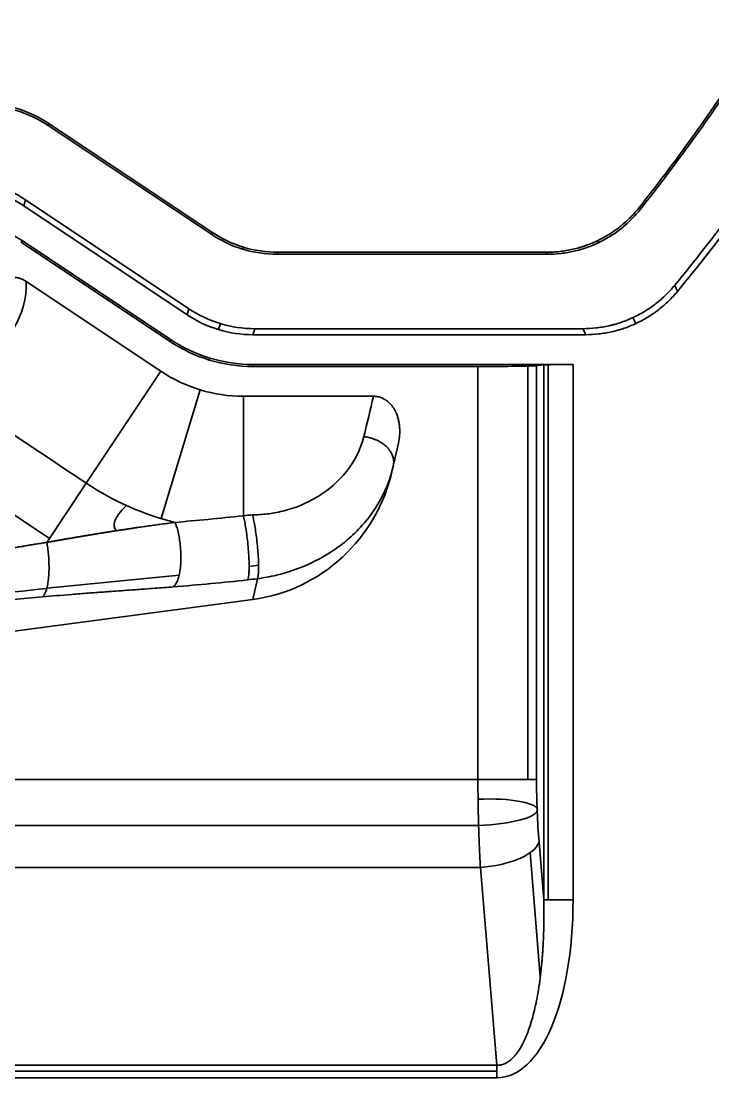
# Model space of a CAD drawing. Header units: millimetres. Extents: x 5 to 1651, y 545 to 1674.
# Drawn here: x 449.3 to 495.8, y 1331.2 to 1402.2 of the extents above; entities that cross this region are included whole.
import ezdxf

# ---------------------------------------------------------------- set-up
doc = ezdxf.new("R2010")
doc.units = ezdxf.units.MM
doc.layers.add('20', color=7, linetype='Continuous', true_color=0xffffff)

msp = doc.modelspace()

# ---------------------------------------------------------------- linework, layer by layer
at = {"layer": '20', "color": 7, "linetype": 'Continuous', "lineweight": 35}
for p, q in [((451.194, 1395.33), (451.153, 1395.194)), ((451.153, 1395.194), (462.127, 1387.877)), ((462.169, 1388.014), (451.194, 1395.33)), ((449.639, 1390.194), (449.517, 1389.79)), ((449.517, 1389.79), (460.491, 1382.474)), ((449.639, 1390.194), (460.614, 1382.877)), ((462.127, 1387.877), (462.169, 1388.014)), ((459.307, 1380.695), (449.339, 1387.34)), ((449.413, 1387.452), (459.382, 1380.807)), ((464.285, 1387.015), (464.244, 1386.878)), ((488.143, 1387.311), (488.079, 1387.448)), ((466.6, 1386.672), (466.559, 1386.536)), ((466.559, 1386.536), (484.71, 1386.536)), ((466.6, 1386.672), (484.644, 1386.672)), ((458.732, 1378.675), (449.676, 1384.712)), ((460.491, 1382.474), (460.614, 1382.877)), ((490.467, 1382.286), (490.652, 1381.88)), ((462.608, 1381.475), (462.73, 1381.878)), ((465.045, 1381.536), (464.923, 1381.132)), ((465.045, 1381.536), (487.102, 1381.536)), ((464.923, 1381.132), (487.292, 1381.132)), ((461.988, 1379.429), (462.027, 1379.558)), ((464.921, 1379.129), (486.439, 1379.129)), ((486.439, 1379.129), (486.439, 1343.152)), ((458.732, 1378.675), (453.719, 1371.155)), ((480.047, 1378.995), (464.921, 1378.995)), ((480.047, 1351.249), (480.047, 1378.995)), ((483.404, 1379.027), (483.404, 1351.249)), ((484.47, 1379.101), (483.986, 1379.053)), ((483.986, 1379.053), (483.986, 1351.249)), ((484.47, 1343.152), (484.47, 1379.101)), ((484.761, 1379.114), (484.761, 1343.152)), ((458.762, 1368.774), (461.381, 1377.424)), ((464.279, 1376.995), (464.279, 1368.965)), ((473.021, 1376.995), (464.279, 1376.995)), ((474.291, 1372.023), (474.7, 1373.853)), ((451.24, 1367.437), (443.396, 1372.666)), ((474.349, 1372.282), (474.291, 1372.023)), ((451.064, 1367.173), (453.719, 1371.155)), ((464.666, 1365.563), (465.301, 1365.634)), ((451.069, 1364.102), (459.956, 1364.962)), ((464.905, 1363.336), (465.218, 1364.732)), ((427.659, 1358.387), (464.905, 1363.336)), ((419.347, 1351.249), (480.047, 1351.249)), ((483.986, 1351.249), (480.047, 1351.249)), ((480.091, 1348.145), (418.161, 1348.145)), ((484.152, 1347.022), (484.47, 1343.152)), ((484.239, 1337.982), (483.553, 1346.324)), ((480.212, 1345.332), (416.965, 1345.332)), ((481.306, 1332.034), (480.212, 1345.332)), ((486.439, 1343.152), (484.47, 1343.152)), ((415.623, 1332.034), (481.306, 1332.034)), ((481.306, 1331.632), (415.768, 1331.632)), ((481.306, 1331.189), (481.306, 1332.034)), ((481.306, 1331.189), (415.947, 1331.189))]:
    msp.add_line(p, q, dxfattribs=at)
msp.add_arc((464.279, 1386.995), 10, 236.30993, 270, dxfattribs=at)
for centre, major_axis, ratio, start_param, end_param in [((446.715, 1388.525), (2.322, 7.668), 0.998504, 5.989599, 6.576772), ((446.756, 1388.661), (2.322, 7.668), 0.998504, 5.989599, 6.576772), ((445.201, 1383.525), (-2.322, -7.668), 0.998504, 2.848006, 3.435179), ((445.078, 1383.121), (-2.322, -7.668), 0.998504, 2.848006, 3.435179), ((466.566, 1394.547), (-2.322, -7.668), 0.998504, 5.989599, 6.576772), ((466.607, 1394.683), (-2.322, -7.668), 0.998504, 5.989599, 6.576772), ((444.283, 1384.457), (3.001, 4.501), 0.99698, 4.146674, 5.346131), ((465.052, 1389.547), (2.322, 7.668), 0.998504, 2.848006, 3.435179), ((464.93, 1389.143), (2.322, 7.668), 0.998504, 2.848006, 3.435179), ((486.439, 1379.095), (2, 0), 0.017455, 1.570796, 2.96706), ((480.047, 1379.065), (4, 0), 0.017455, 4.712389, 6.108652), ((463.556, 1374.425), (2.445, 10.922), 0.982807, 3.48832, 4.712389), ((448.601, 1361.17), (22.791, 2.674), 0.11425, 1.449187, 1.829322), ((485.75, 1351.249), (0, 10), 0.176327, 1.570796, 2.007129), ((480.047, 1349.032), (4, 0.164), 0.221019, 4.714308, 7.842893), ((480.212, 1347.022), (3.987, 0.328), 0.42145, 4.67775, 6.090511), ((480.347, 1345.386), (-1.167, 14.189), 0.42145, 3.106954, 4.519714)]:
    msp.add_ellipse(centre, major_axis=major_axis, ratio=ratio, start_param=start_param, end_param=end_param, dxfattribs=at)
for points, knots in [([(493.274, 1384.453), (495.927, 1387.682), (502.526, 1396.504), (511.44, 1412.005), (518.92, 1431.13), (523.475, 1451.154), (525.005, 1471.632), (523.475, 1492.111), (518.92, 1512.135), (511.44, 1531.26), (502.526, 1546.76), (495.927, 1555.582), (493.274, 1558.811)], [0, 0, 0, 0, 0.066367, 0.174776, 0.283184, 0.391592, 0.5, 0.608408, 0.716816, 0.825224, 0.933633, 1, 1, 1, 1]), ([(493.457, 1384.041), (496.166, 1387.327), (502.831, 1396.225), (511.805, 1411.829), (519.307, 1431.011), (523.876, 1451.093), (525.41, 1471.632), (523.876, 1492.171), (519.307, 1512.254), (511.805, 1531.435), (502.831, 1547.04), (496.166, 1555.937), (493.457, 1559.224)], [0, 0, 0, 0, 0.067293, 0.17547, 0.283646, 0.391823, 0.5, 0.608177, 0.716354, 0.82453, 0.932707, 1, 1, 1, 1]), ([(490.914, 1389.71), (492.057, 1391.157), (493.169, 1392.627), (494.521, 1394.494), (494.789, 1394.869), (495.322, 1395.621), (495.586, 1395.999), (496.373, 1397.135), (496.89, 1397.898), (498.414, 1400.202), (499.398, 1401.759), (500.825, 1404.124), (501.292, 1404.917), (501.981, 1406.115), (502.209, 1406.515), (502.66, 1407.319), (502.884, 1407.722), (503.991, 1409.743), (504.843, 1411.377), (506.067, 1413.853), (506.467, 1414.682), (507.249, 1416.349), (507.631, 1417.187), (508.378, 1418.871), (508.742, 1419.717), (509.276, 1420.992), (509.452, 1421.419), (509.799, 1422.273), (509.97, 1422.7), (510.815, 1424.842), (511.454, 1426.567), (512.659, 1430.041), (513.225, 1431.789), (514.284, 1435.309), (514.778, 1437.08), (515.462, 1439.755), (515.681, 1440.65), (515.995, 1441.996), (516.098, 1442.446), (516.298, 1443.346), (516.396, 1443.796), (516.873, 1446.048), (517.216, 1447.855), (517.674, 1450.575), (517.817, 1451.482), (518.085, 1453.301), (518.209, 1454.211), (518.554, 1456.946), (518.746, 1458.775), (518.976, 1461.527), (519.043, 1462.446), (519.115, 1463.596), (519.129, 1463.826), (519.155, 1464.286), (519.193, 1464.976), (519.225, 1465.666), (519.321, 1467.967), (519.359, 1469.806), (519.359, 1473.483), (519.282, 1477.157), (519.052, 1480.828), (518.822, 1483.58), (518.735, 1484.497), (518.615, 1485.643), (518.59, 1485.873), (518.54, 1486.331), (518.462, 1487.018), (518.269, 1488.618), (518.082, 1489.986), (517.814, 1491.806), (517.67, 1492.714), (517.211, 1495.433), (516.525, 1499.044), (515.688, 1502.626), (515.003, 1505.301), (514.766, 1506.191), (514.456, 1507.302), (514.394, 1507.524), (514.268, 1507.967), (514.077, 1508.632), (513.881, 1509.295), (513.217, 1511.501), (512.649, 1513.253), (511.742, 1515.865), (511.431, 1516.732), (510.95, 1518.029), (510.787, 1518.461), (510.458, 1519.321), (510.291, 1519.75), (509.446, 1521.892), (508.735, 1523.589), (507.616, 1526.11), (507.234, 1526.946), (506.453, 1528.611), (506.054, 1529.439), (504.83, 1531.912), (503.979, 1533.544), (502.982, 1535.362), (502.871, 1535.564), (502.648, 1535.967), (502.535, 1536.168), (502.196, 1536.771), (501.513, 1537.973), (500.812, 1539.163), (499.385, 1541.526), (498.402, 1543.081), (496.373, 1546.147), (495.326, 1547.658), (493.168, 1550.639), (492.057, 1552.107), (490.914, 1553.555)], [0, 0, 0, 0, 0.03125, 0.03125, 0.039063, 0.039063, 0.046875, 0.046875, 0.0625, 0.0625, 0.09375, 0.09375, 0.109375, 0.109375, 0.117188, 0.117188, 0.125, 0.125, 0.15625, 0.15625, 0.171875, 0.171875, 0.1875, 0.1875, 0.203125, 0.203125, 0.210938, 0.210938, 0.21875, 0.21875, 0.25, 0.25, 0.28125, 0.28125, 0.3125, 0.3125, 0.328125, 0.328125, 0.335938, 0.335938, 0.34375, 0.34375, 0.375, 0.375, 0.390625, 0.390625, 0.40625, 0.40625, 0.4375, 0.4375, 0.453125, 0.453125, 0.457031, 0.457031, 0.460938, 0.46875, 0.46875, 0.5, 0.5, 0.53125, 0.5625, 0.5625, 0.578125, 0.578125, 0.582031, 0.582031, 0.585938, 0.59375, 0.609375, 0.609375, 0.625, 0.625, 0.65625, 0.6875, 0.6875, 0.703125, 0.703125, 0.707031, 0.707031, 0.710938, 0.71875, 0.71875, 0.75, 0.75, 0.765625, 0.765625, 0.773438, 0.773438, 0.78125, 0.78125, 0.8125, 0.8125, 0.828125, 0.828125, 0.84375, 0.84375, 0.875, 0.875, 0.878906, 0.878906, 0.882813, 0.882813, 0.890625, 0.90625, 0.90625, 0.9375, 0.9375, 0.96875, 0.96875, 1, 1, 1, 1]), ([(490.977, 1389.571), (493.378, 1392.608), (499.399, 1400.952), (507.546, 1415.567), (514.394, 1433.586), (518.562, 1452.406), (519.961, 1471.632), (518.562, 1490.858), (514.394, 1509.678), (507.546, 1527.697), (499.399, 1542.313), (493.378, 1550.657), (490.977, 1553.694)], [0, 0, 0, 0, 0.065602, 0.174201, 0.282801, 0.3914, 0.5, 0.6086, 0.717199, 0.825799, 0.934398, 1, 1, 1, 1]), ([(449.413, 1387.452), (448.599, 1387.994), (447.704, 1388.417), (445.831, 1388.985), (444.853, 1389.129), (443.874, 1389.129)], [0, 0, 0, 0, 0.5, 0.5, 1, 1, 1, 1]), ([(484.644, 1386.672), (484.795, 1386.672), (484.946, 1386.676), (485.246, 1386.693), (485.395, 1386.706), (485.692, 1386.739), (485.84, 1386.76), (486.135, 1386.811), (486.281, 1386.84), (486.573, 1386.907), (486.718, 1386.944), (486.934, 1387.007), (487.006, 1387.029), (487.15, 1387.075), (487.222, 1387.099), (487.436, 1387.174), (487.577, 1387.228), (487.854, 1387.344), (487.99, 1387.405), (488.26, 1387.535), (488.392, 1387.604), (488.653, 1387.749), (488.782, 1387.825), (489.035, 1387.985), (489.159, 1388.068), (489.342, 1388.199), (489.403, 1388.244), (489.523, 1388.335), (489.583, 1388.381), (489.76, 1388.523), (489.875, 1388.621), (490.099, 1388.823), (490.208, 1388.926), (490.42, 1389.14), (490.523, 1389.25), (490.723, 1389.475), (490.82, 1389.591), (490.914, 1389.71)], [0, 0, 0, 0, 0.0625, 0.0625, 0.125, 0.125, 0.1875, 0.1875, 0.25, 0.25, 0.3125, 0.3125, 0.34375, 0.34375, 0.375, 0.375, 0.4375, 0.4375, 0.5, 0.5, 0.5625, 0.5625, 0.625, 0.625, 0.6875, 0.6875, 0.71875, 0.71875, 0.75, 0.75, 0.8125, 0.8125, 0.875, 0.875, 0.9375, 0.9375, 1, 1, 1, 1]), ([(490.977, 1389.571), (490.79, 1389.333), (490.59, 1389.109), (490.169, 1388.684), (489.947, 1388.485), (489.481, 1388.11), (489.237, 1387.935), (488.726, 1387.612), (488.463, 1387.466), (487.925, 1387.205), (487.65, 1387.09), (487.086, 1386.891), (486.798, 1386.807), (486.208, 1386.672), (485.614, 1386.57), (485.013, 1386.536), (484.71, 1386.536)], [0, 0, 0, 0, 0.125, 0.125, 0.25, 0.25, 0.375, 0.375, 0.5, 0.5, 0.625, 0.625, 0.75, 0.75, 0.875, 1, 1, 1, 1]), ([(490.914, 1389.71), (490.917, 1389.703), (490.92, 1389.696), (490.931, 1389.673), (490.938, 1389.657), (490.956, 1389.617), (490.967, 1389.594), (490.977, 1389.571)], [0, 0, 0, 0, 0.150228, 0.150228, 0.499998, 0.499998, 1, 1, 1, 1]), ([(484.71, 1386.536), (484.708, 1386.54), (484.706, 1386.544), (484.696, 1386.565), (484.687, 1386.582), (484.671, 1386.616), (484.662, 1386.634), (484.65, 1386.658), (484.647, 1386.665), (484.644, 1386.672)], [0, 0, 0, 0, 0.092109, 0.092109, 0.463996, 0.463996, 0.849768, 0.849768, 1, 1, 1, 1]), ([(446.833, 1382.744), (446.877, 1382.91), (446.928, 1383.072), (447.018, 1383.31), (447.05, 1383.388), (447.119, 1383.543), (447.155, 1383.619), (447.232, 1383.769), (447.274, 1383.844), (447.361, 1383.989), (447.408, 1384.061), (447.482, 1384.166), (447.508, 1384.201), (447.561, 1384.269), (447.588, 1384.302), (447.671, 1384.4), (447.73, 1384.462), (447.824, 1384.551), (447.856, 1384.58), (447.905, 1384.621), (447.922, 1384.635), (447.956, 1384.662), (447.973, 1384.675), (448.06, 1384.738), (448.132, 1384.783), (448.245, 1384.842), (448.284, 1384.86), (448.343, 1384.884), (448.363, 1384.892), (448.404, 1384.907), (448.424, 1384.914), (448.528, 1384.946), (448.612, 1384.963), (448.74, 1384.977), (448.782, 1384.98), (448.847, 1384.981), (448.869, 1384.98), (448.912, 1384.979), (448.934, 1384.977), (449.041, 1384.968), (449.126, 1384.953), (449.229, 1384.924), (449.25, 1384.918), (449.291, 1384.904), (449.311, 1384.897), (449.372, 1384.874), (449.412, 1384.858), (449.529, 1384.803), (449.604, 1384.76), (449.676, 1384.712)], [0, 0, 0, 0, 0.125, 0.125, 0.1875, 0.1875, 0.25, 0.25, 0.3125, 0.3125, 0.375, 0.375, 0.40625, 0.40625, 0.4375, 0.4375, 0.5, 0.5, 0.53125, 0.53125, 0.546875, 0.546875, 0.5625, 0.5625, 0.625, 0.625, 0.65625, 0.65625, 0.671875, 0.671875, 0.6875, 0.6875, 0.75, 0.75, 0.78125, 0.78125, 0.796875, 0.796875, 0.8125, 0.8125, 0.875, 0.875, 0.890625, 0.890625, 0.90625, 0.90625, 0.9375, 0.9375, 1, 1, 1, 1]), ([(487.102, 1381.536), (487.398, 1381.536), (487.986, 1381.569), (488.567, 1381.666), (488.928, 1381.747), (489, 1381.764), (489.143, 1381.8), (489.357, 1381.858), (489.567, 1381.924), (489.982, 1382.067), (490.252, 1382.177), (490.781, 1382.427), (491.039, 1382.567), (491.321, 1382.741), (491.353, 1382.76), (491.415, 1382.8), (491.446, 1382.82), (491.539, 1382.881), (491.723, 1383.005), (491.9, 1383.136), (492.247, 1383.406), (492.468, 1383.599), (492.887, 1384.008), (493.086, 1384.224), (493.274, 1384.453)], [0, 0, 0, 0, 0.125, 0.25, 0.25, 0.28125, 0.28125, 0.3125, 0.375, 0.375, 0.5, 0.5, 0.625, 0.625, 0.640625, 0.640625, 0.65625, 0.65625, 0.6875, 0.75, 0.75, 0.875, 0.875, 1, 1, 1, 1]), ([(493.274, 1384.453), (493.287, 1384.424), (493.3, 1384.395), (493.331, 1384.326), (493.348, 1384.287), (493.397, 1384.178), (493.427, 1384.109), (493.457, 1384.041)], [0, 0, 0, 0, 0.211086, 0.211086, 0.5, 0.5, 1, 1, 1, 1]), ([(493.457, 1384.041), (493.269, 1383.812), (492.871, 1383.38), (492.427, 1382.994), (492.136, 1382.768), (492.077, 1382.723), (491.958, 1382.636), (491.778, 1382.507), (491.594, 1382.387), (491.22, 1382.158), (490.963, 1382.02), (490.436, 1381.771), (490.165, 1381.661), (489.816, 1381.541), (489.746, 1381.518), (489.605, 1381.474), (489.393, 1381.411), (489.18, 1381.357), (488.751, 1381.261), (488.462, 1381.213), (487.881, 1381.149), (487.588, 1381.132), (487.292, 1381.132)], [0, 0, 0, 0, 0.125, 0.25, 0.25, 0.28125, 0.28125, 0.3125, 0.375, 0.375, 0.5, 0.5, 0.625, 0.625, 0.65625, 0.65625, 0.6875, 0.75, 0.75, 0.875, 0.875, 1, 1, 1, 1]), ([(487.292, 1381.132), (487.28, 1381.158), (487.268, 1381.184), (487.237, 1381.249), (487.218, 1381.289), (487.18, 1381.37), (487.161, 1381.41), (487.128, 1381.479), (487.115, 1381.507), (487.102, 1381.536)], [0, 0, 0, 0, 0.19169, 0.19169, 0.488418, 0.488418, 0.788913, 0.788913, 1, 1, 1, 1]), ([(459.307, 1380.695), (460.133, 1380.145), (461.039, 1379.717), (462.938, 1379.142), (463.929, 1378.996), (464.921, 1378.995)], [0, 0, 0, 0, 0.5, 0.5, 1, 1, 1, 1]), ([(464.921, 1379.13), (463.943, 1379.13), (462.964, 1379.274), (461.091, 1379.841), (460.197, 1380.264), (459.382, 1380.807)], [0, 0, 0, 0, 0.5, 0.5, 1, 1, 1, 1]), ([(474.7, 1373.853), (474.738, 1374.019), (474.763, 1374.186), (474.785, 1374.438), (474.789, 1374.523), (474.791, 1374.692), (474.789, 1374.777), (474.779, 1374.947), (474.771, 1375.031), (474.748, 1375.199), (474.733, 1375.282), (474.697, 1375.446), (474.675, 1375.528), (474.637, 1375.649), (474.623, 1375.689), (474.594, 1375.769), (474.578, 1375.809), (474.528, 1375.926), (474.491, 1376.003), (474.409, 1376.15), (474.364, 1376.222), (474.289, 1376.325), (474.263, 1376.359), (474.223, 1376.408), (474.209, 1376.425), (474.181, 1376.457), (474.166, 1376.472), (474.093, 1376.55), (474.031, 1376.607), (473.932, 1376.686), (473.897, 1376.711), (473.844, 1376.747), (473.827, 1376.759), (473.79, 1376.781), (473.772, 1376.792), (473.679, 1376.844), (473.602, 1376.879), (473.443, 1376.937), (473.361, 1376.958), (473.256, 1376.977), (473.234, 1376.98), (473.192, 1376.985), (473.128, 1376.992), (473.064, 1376.995), (473.021, 1376.995)], [0, 0, 0, 0, 0.125, 0.125, 0.1875, 0.1875, 0.25, 0.25, 0.3125, 0.3125, 0.375, 0.375, 0.4375, 0.4375, 0.46875, 0.46875, 0.5, 0.5, 0.5625, 0.5625, 0.625, 0.625, 0.65625, 0.65625, 0.671875, 0.671875, 0.6875, 0.6875, 0.75, 0.75, 0.78125, 0.78125, 0.796875, 0.796875, 0.8125, 0.8125, 0.875, 0.875, 0.9375, 0.9375, 0.953125, 0.953125, 0.96875, 1, 1, 1, 1]), ([(472.373, 1374.282), (472.159, 1373.428), (471.77, 1372.646), (470.643, 1371.23), (470.018, 1370.698), (468.485, 1369.775), (467.749, 1369.483), (466.51, 1369.177), (466.206, 1369.126), (465.555, 1369.048), (465.226, 1369.027), (464.894, 1369.025)], [0, 0, 0, 0, 0.25, 0.25, 0.5, 0.5, 0.75, 0.75, 0.875, 0.875, 1, 1, 1, 1]), ([(465.218, 1364.732), (465.629, 1364.788), (466.062, 1364.866), (467.242, 1365.151), (468.106, 1365.435), (469.803, 1366.257), (470.637, 1366.795), (472.105, 1368.074), (472.74, 1368.815), (473.481, 1369.999), (473.698, 1370.41), (474.081, 1371.318), (474.247, 1371.828), (474.359, 1372.325)], [0, 0, 0, 0, 0.13269, 0.13269, 0.349517, 0.349517, 0.566345, 0.566345, 0.783172, 0.783172, 0.891586, 0.891586, 1, 1, 1, 1]), ([(451.064, 1367.173), (451.093, 1367.178), (451.149, 1367.188), (451.234, 1367.203), (451.319, 1367.218), (451.404, 1367.234), (451.489, 1367.249), (451.573, 1367.264), (451.658, 1367.279), (451.742, 1367.294), (451.826, 1367.308), (451.91, 1367.323), (451.993, 1367.338), (452.077, 1367.353), (452.16, 1367.367), (452.244, 1367.382), (452.327, 1367.396), (452.41, 1367.411), (452.493, 1367.425), (452.575, 1367.439), (452.658, 1367.454), (452.741, 1367.468), (452.823, 1367.482), (452.905, 1367.496), (452.987, 1367.51), (453.069, 1367.524), (453.151, 1367.538), (453.232, 1367.551), (453.314, 1367.565), (453.395, 1367.579), (453.476, 1367.592), (453.557, 1367.606), (453.638, 1367.62), (453.719, 1367.633), (453.8, 1367.646), (453.88, 1367.66), (453.961, 1367.673), (454.041, 1367.686), (454.121, 1367.699), (454.201, 1367.712), (454.281, 1367.726), (454.361, 1367.739), (454.441, 1367.751), (454.52, 1367.764), (454.6, 1367.777), (454.679, 1367.79), (454.759, 1367.803), (454.838, 1367.815), (454.917, 1367.828), (454.996, 1367.841), (455.075, 1367.853), (455.153, 1367.866), (455.232, 1367.878), (455.31, 1367.89), (455.439, 1367.911), (455.618, 1367.939), (455.846, 1367.974), (456.072, 1368.009), (456.295, 1368.043), (456.518, 1368.076), (456.738, 1368.109), (456.957, 1368.142), (457.174, 1368.174), (457.39, 1368.205), (457.605, 1368.236), (457.818, 1368.266), (458.03, 1368.296), (458.24, 1368.325), (458.45, 1368.354), (458.658, 1368.383), (458.866, 1368.411), (459.072, 1368.439), (459.278, 1368.466), (459.483, 1368.493), (459.62, 1368.511), (459.688, 1368.519)], [0, 0, 0, 0, 0.009663, 0.019316, 0.028959, 0.038592, 0.048215, 0.057828, 0.06743, 0.077022, 0.086605, 0.096177, 0.105739, 0.11529, 0.124832, 0.134363, 0.143884, 0.153395, 0.162896, 0.172387, 0.181868, 0.191338, 0.200799, 0.210249, 0.219689, 0.22912, 0.23854, 0.24795, 0.257351, 0.266741, 0.276122, 0.285492, 0.294853, 0.304205, 0.313546, 0.322878, 0.3322, 0.341512, 0.350815, 0.360109, 0.369393, 0.378668, 0.387933, 0.397189, 0.406436, 0.415673, 0.424902, 0.434121, 0.443332, 0.452534, 0.461727, 0.470911, 0.480086, 0.489253, 0.498411, 0.525251, 0.551879, 0.578299, 0.604515, 0.630533, 0.656355, 0.681986, 0.707431, 0.732694, 0.75778, 0.782693, 0.80744, 0.832024, 0.85645, 0.880725, 0.904852, 0.928838, 0.952688, 0.976406, 1, 1, 1, 1]), ([(442.152, 1365.469), (442.18, 1365.476), (442.236, 1365.489), (442.321, 1365.508), (442.407, 1365.527), (442.494, 1365.546), (442.581, 1365.566), (442.669, 1365.585), (442.758, 1365.605), (442.847, 1365.625), (442.937, 1365.645), (443.028, 1365.665), (443.119, 1365.685), (443.211, 1365.705), (443.304, 1365.725), (443.398, 1365.745), (443.492, 1365.766), (443.587, 1365.786), (443.683, 1365.807), (443.779, 1365.827), (443.876, 1365.848), (443.974, 1365.869), (444.072, 1365.89), (444.171, 1365.911), (444.271, 1365.932), (444.372, 1365.953), (444.473, 1365.974), (444.575, 1365.995), (444.677, 1366.016), (444.78, 1366.038), (444.884, 1366.059), (444.989, 1366.08), (445.094, 1366.102), (445.2, 1366.123), (445.307, 1366.145), (445.414, 1366.166), (445.522, 1366.188), (445.631, 1366.21), (445.74, 1366.232), (445.85, 1366.253), (445.961, 1366.275), (446.072, 1366.297), (446.184, 1366.319), (446.296, 1366.341), (446.41, 1366.362), (446.524, 1366.384), (446.638, 1366.406), (446.771, 1366.431), (446.921, 1366.46), (447.089, 1366.491), (447.256, 1366.523), (447.424, 1366.554), (447.591, 1366.585), (447.758, 1366.616), (447.925, 1366.646), (448.092, 1366.676), (448.259, 1366.706), (448.425, 1366.736), (448.591, 1366.765), (448.758, 1366.795), (448.924, 1366.824), (449.09, 1366.852), (449.255, 1366.881), (449.421, 1366.909), (449.586, 1366.937), (449.751, 1366.964), (449.916, 1366.991), (450.081, 1367.018), (450.245, 1367.045), (450.409, 1367.071), (450.573, 1367.097), (450.737, 1367.123), (450.901, 1367.148), (451.01, 1367.164), (451.064, 1367.173)], [0, 0, 0, 0, 0.009383, 0.018844, 0.028382, 0.037998, 0.047691, 0.057462, 0.067311, 0.077237, 0.087241, 0.097322, 0.107481, 0.117717, 0.128032, 0.138423, 0.148893, 0.159439, 0.170064, 0.180766, 0.191546, 0.202403, 0.213338, 0.224351, 0.235441, 0.246609, 0.257855, 0.269178, 0.280578, 0.292057, 0.303613, 0.315247, 0.326958, 0.338747, 0.350614, 0.362558, 0.37458, 0.38668, 0.398857, 0.411112, 0.423445, 0.435855, 0.448343, 0.460909, 0.473552, 0.486273, 0.499071, 0.511948, 0.530715, 0.549482, 0.56825, 0.587018, 0.605786, 0.624554, 0.643323, 0.662093, 0.680862, 0.699632, 0.718403, 0.737174, 0.755945, 0.774716, 0.793488, 0.81226, 0.831032, 0.849805, 0.868578, 0.887352, 0.906126, 0.9249, 0.943674, 0.962449, 0.981224, 1, 1, 1, 1]), ([(442.533, 1362.599), (443.23, 1362.694), (443.931, 1362.785), (445.344, 1362.959), (446.091, 1363.046), (448.128, 1363.272), (449.462, 1363.404), (450.774, 1363.517)], [0, 0, 0, 0, 0.25, 0.25, 0.5, 0.5, 1, 1, 1, 1]), ([(450.774, 1363.517), (451.376, 1363.568), (452.363, 1363.649), (453.476, 1363.735), (454.245, 1363.793), (454.5, 1363.812), (455.199, 1363.863), (455.576, 1363.89), (456.588, 1363.964), (457.087, 1364), (457.416, 1364.024), (457.535, 1364.033), (457.538, 1364.033), (457.884, 1364.059), (458.559, 1364.109), (459.176, 1364.157), (459.562, 1364.187)], [0, 0, 0, 0, 0.25, 0.375, 0.375, 0.5, 0.5, 0.625, 0.625, 0.75, 0.78125, 0.78125, 0.8125, 0.8125, 0.875, 1, 1, 1, 1]), ([(480.212, 1345.332), (480.211, 1345.349), (480.209, 1345.385), (480.206, 1345.437), (480.203, 1345.49), (480.2, 1345.543), (480.197, 1345.596), (480.194, 1345.649), (480.191, 1345.702), (480.189, 1345.755), (480.186, 1345.808), (480.183, 1345.862), (480.18, 1345.915), (480.177, 1345.969), (480.175, 1346.022), (480.172, 1346.076), (480.169, 1346.13), (480.167, 1346.184), (480.164, 1346.237), (480.161, 1346.291), (480.159, 1346.345), (480.156, 1346.399), (480.154, 1346.453), (480.151, 1346.508), (480.149, 1346.562), (480.147, 1346.616), (480.144, 1346.671), (480.142, 1346.725), (480.139, 1346.78), (480.137, 1346.834), (480.135, 1346.889), (480.133, 1346.943), (480.13, 1346.998), (480.128, 1347.053), (480.126, 1347.108), (480.124, 1347.163), (480.122, 1347.218), (480.12, 1347.273), (480.118, 1347.328), (480.116, 1347.383), (480.114, 1347.438), (480.112, 1347.493), (480.11, 1347.548), (480.108, 1347.604), (480.106, 1347.659), (480.104, 1347.714), (480.103, 1347.77), (480.101, 1347.825), (480.099, 1347.881), (480.097, 1347.936), (480.096, 1347.992), (480.094, 1348.048), (480.092, 1348.103), (480.091, 1348.159), (480.089, 1348.215), (480.088, 1348.27), (480.086, 1348.326), (480.085, 1348.382), (480.083, 1348.438), (480.082, 1348.494), (480.08, 1348.55), (480.079, 1348.606), (480.078, 1348.662), (480.076, 1348.718), (480.075, 1348.774), (480.074, 1348.83), (480.073, 1348.886), (480.071, 1348.942), (480.07, 1348.998), (480.069, 1349.054), (480.068, 1349.11), (480.067, 1349.166), (480.066, 1349.223), (480.065, 1349.279), (480.064, 1349.335), (480.063, 1349.391), (480.062, 1349.447), (480.061, 1349.504), (480.06, 1349.56), (480.059, 1349.616), (480.058, 1349.673), (480.058, 1349.729), (480.057, 1349.785), (480.056, 1349.841), (480.055, 1349.898), (480.055, 1349.954), (480.054, 1350.01), (480.053, 1350.067), (480.053, 1350.123), (480.052, 1350.179), (480.052, 1350.236), (480.051, 1350.292), (480.051, 1350.348), (480.05, 1350.405), (480.05, 1350.461), (480.05, 1350.517), (480.049, 1350.574), (480.049, 1350.63), (480.049, 1350.686), (480.048, 1350.743), (480.048, 1350.799), (480.048, 1350.855), (480.048, 1350.911), (480.047, 1350.968), (480.047, 1351.024), (480.047, 1351.08), (480.047, 1351.136), (480.047, 1351.192), (480.047, 1351.23), (480.047, 1351.249)], [0, 0, 0, 0, 0.009504, 0.019005, 0.028504, 0.037999, 0.047491, 0.05698, 0.066465, 0.075948, 0.085428, 0.094905, 0.104378, 0.113849, 0.123317, 0.132781, 0.142243, 0.151701, 0.161157, 0.170609, 0.180058, 0.189505, 0.198948, 0.208388, 0.217826, 0.22726, 0.236691, 0.246119, 0.255544, 0.264967, 0.274386, 0.283802, 0.293215, 0.302625, 0.312032, 0.321437, 0.330838, 0.340236, 0.349631, 0.359023, 0.368412, 0.377799, 0.387182, 0.396562, 0.40594, 0.415314, 0.424685, 0.434054, 0.443419, 0.452781, 0.462141, 0.471497, 0.480851, 0.490202, 0.499549, 0.508894, 0.518236, 0.527574, 0.53691, 0.546243, 0.555573, 0.5649, 0.574224, 0.583545, 0.592864, 0.602179, 0.611491, 0.620801, 0.630107, 0.639411, 0.648712, 0.658009, 0.667304, 0.676596, 0.685885, 0.695171, 0.704455, 0.713735, 0.723012, 0.732287, 0.741559, 0.750827, 0.760093, 0.769356, 0.778616, 0.787874, 0.797128, 0.806379, 0.815628, 0.824874, 0.834117, 0.843357, 0.852594, 0.861828, 0.871059, 0.880288, 0.889514, 0.898736, 0.907956, 0.917174, 0.926388, 0.935599, 0.944808, 0.954014, 0.963217, 0.972417, 0.981614, 0.990808, 1, 1, 1, 1]), ([(481.306, 1332.034), (481.311, 1332.034), (481.322, 1332.034), (481.339, 1332.033), (481.355, 1332.033), (481.372, 1332.034), (481.388, 1332.034), (481.405, 1332.035), (481.421, 1332.036), (481.438, 1332.037), (481.454, 1332.038), (481.471, 1332.04), (481.487, 1332.042), (481.504, 1332.044), (481.52, 1332.046), (481.536, 1332.049), (481.553, 1332.051), (481.569, 1332.054), (481.585, 1332.058), (481.602, 1332.061), (481.618, 1332.065), (481.634, 1332.069), (481.65, 1332.073), (481.667, 1332.077), (481.683, 1332.082), (481.699, 1332.087), (481.715, 1332.092), (481.731, 1332.097), (481.747, 1332.102), (481.764, 1332.108), (481.78, 1332.114), (481.796, 1332.12), (481.812, 1332.127), (481.828, 1332.133), (481.844, 1332.14), (481.86, 1332.147), (481.876, 1332.155), (481.892, 1332.162), (481.908, 1332.17), (481.923, 1332.178), (481.939, 1332.186), (481.955, 1332.195), (481.971, 1332.203), (481.987, 1332.212), (482.002, 1332.221), (482.018, 1332.231), (482.034, 1332.24), (482.05, 1332.25), (482.065, 1332.26), (482.081, 1332.271), (482.096, 1332.281), (482.112, 1332.292), (482.128, 1332.303), (482.143, 1332.314), (482.159, 1332.326), (482.174, 1332.337), (482.189, 1332.349), (482.205, 1332.361), (482.22, 1332.374), (482.236, 1332.386), (482.251, 1332.399), (482.266, 1332.412), (482.281, 1332.425), (482.297, 1332.439), (482.312, 1332.452), (482.327, 1332.466), (482.342, 1332.481), (482.357, 1332.495), (482.372, 1332.51), (482.387, 1332.524), (482.402, 1332.539), (482.417, 1332.555), (482.432, 1332.57), (482.447, 1332.586), (482.462, 1332.602), (482.477, 1332.618), (482.492, 1332.635), (482.507, 1332.651), (482.521, 1332.668), (482.536, 1332.685), (482.551, 1332.703), (482.565, 1332.72), (482.58, 1332.738), (482.594, 1332.756), (482.609, 1332.774), (482.623, 1332.793), (482.702, 1332.895), (482.841, 1333.097), (483.028, 1333.42), (483.207, 1333.788), (483.379, 1334.199), (483.541, 1334.654), (483.7, 1335.171), (483.851, 1335.755), (483.994, 1336.412), (484.123, 1337.132), (484.235, 1337.913), (484.301, 1338.5), (484.337, 1338.872), (484.349, 1339.009), (484.361, 1339.15), (484.373, 1339.293), (484.384, 1339.439), (484.395, 1339.588), (484.405, 1339.739), (484.415, 1339.894), (484.424, 1340.051), (484.433, 1340.211), (484.441, 1340.374), (484.448, 1340.539), (484.455, 1340.708), (484.461, 1340.879), (484.466, 1341.053), (484.471, 1341.23), (484.475, 1341.41), (484.478, 1341.592), (484.48, 1341.778), (484.481, 1341.966), (484.482, 1342.157), (484.481, 1342.35), (484.48, 1342.547), (484.478, 1342.746), (484.474, 1342.948), (484.471, 1343.083), (484.47, 1343.152)], [0, 0, 0, 0, 0.001343, 0.002684, 0.004024, 0.005363, 0.006702, 0.00804, 0.009377, 0.010715, 0.012052, 0.01339, 0.014729, 0.016069, 0.01741, 0.018752, 0.020096, 0.021441, 0.022789, 0.024139, 0.025492, 0.026847, 0.028206, 0.029568, 0.030933, 0.032302, 0.033674, 0.035051, 0.036433, 0.037819, 0.03921, 0.040605, 0.042006, 0.043413, 0.044825, 0.046243, 0.047667, 0.049097, 0.050534, 0.051977, 0.053427, 0.054884, 0.056348, 0.05782, 0.059299, 0.060786, 0.062281, 0.063784, 0.065296, 0.066815, 0.068344, 0.069881, 0.071427, 0.072982, 0.074546, 0.076119, 0.077702, 0.079295, 0.080898, 0.08251, 0.084133, 0.085765, 0.087408, 0.089062, 0.090726, 0.092401, 0.094087, 0.095783, 0.097491, 0.09921, 0.10094, 0.102682, 0.104435, 0.1062, 0.107976, 0.109765, 0.111565, 0.113377, 0.115202, 0.117039, 0.118888, 0.120749, 0.122623, 0.12451, 0.126409, 0.128321, 0.130246, 0.157838, 0.18822, 0.221524, 0.25785, 0.297274, 0.339856, 0.390119, 0.445088, 0.5048, 0.569285, 0.638564, 0.649627, 0.660916, 0.672432, 0.684175, 0.696145, 0.708342, 0.720766, 0.733416, 0.746294, 0.7594, 0.772732, 0.786291, 0.800078, 0.814092, 0.828334, 0.842802, 0.857499, 0.872422, 0.887573, 0.902951, 0.918557, 0.934391, 0.950452, 0.96674, 0.983256, 1, 1, 1, 1])]:
    msp.add_open_spline(points, degree=3, knots=knots, dxfattribs=at)
for points, degree in [([(449.413, 1387.452), (449.339, 1387.34)], 1), ([(459.307, 1380.695), (459.382, 1380.807)], 1), ([(464.921, 1379.129), (464.921, 1378.995)], 1), ([(473.021, 1376.995), (472.815, 1376.09), (472.599, 1375.185), (472.373, 1374.282)], 3), ([(453.719, 1371.155), (451.004, 1372.965), (448.289, 1374.775), (445.574, 1376.585)], 3), ([(459.692, 1368.519), (457.552, 1369.05), (455.548, 1369.936), (453.719, 1371.155)], 3), ([(455.72, 1367.955), (455.472, 1368.312), (455.525, 1368.827), (456.426, 1369.646)], 3), ([(464.279, 1368.965), (462.645, 1368.787), (461.115, 1368.641), (459.692, 1368.52)], 3), ([(464.894, 1369.025), (464.689, 1369.005), (464.484, 1368.985), (464.279, 1368.965)], 3), ([(459.563, 1364.187), (461.275, 1364.315), (462.942, 1364.473), (464.565, 1364.658)], 3), ([(464.565, 1364.658), (464.783, 1364.683), (465, 1364.708), (465.218, 1364.732)], 3)]:
    msp.add_open_spline(points, degree=degree, dxfattribs=at)
for points, weights in [([(472.373, 1374.282), (474.743, 1374.044), (474.359, 1372.325)], [1, 0.647182442458, 1]), ([(459.689, 1368.518), (461.041, 1365.184), (459.563, 1364.187)], [0.999655823897, 0.466818538695, 0.999837652146]), ([(464.565, 1364.658), (465.113, 1365.613), (464.279, 1368.965)], [1, 0.442003120868, 1]), ([(465.218, 1364.732), (465.723, 1365.68), (464.894, 1369.025)], [1, 0.441993782062, 1]), ([(451.064, 1367.173), (451.608, 1364.169), (450.774, 1363.517)], [1, 0.649355587964, 1])]:
    msp.add_rational_spline(points, weights, degree=2, dxfattribs=at)

doc.saveas('drawing.dxf')
